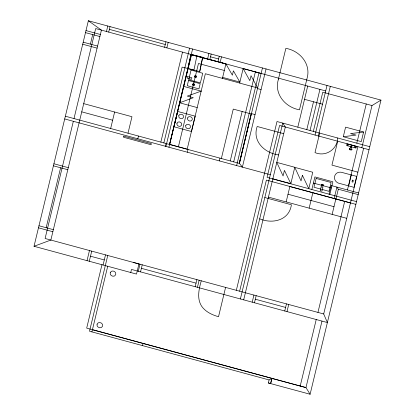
<?xml version="1.0" encoding="UTF-8"?>
<svg xmlns="http://www.w3.org/2000/svg" width="415" height="415" viewBox="0 0 415 415"><rect width="100%" height="100%" fill="white"/><g stroke="black" fill="none" stroke-linecap="round" stroke-linejoin="round"><path stroke-width="0.62" d="M196.86 56.009L193.966 69.99L182.102 67.106L163.837 142.926M199.724 71.551L202.691 57.26L190.827 54.375L187.86 68.667L199.724 71.551L202.613 57.571M169.616 144.384L191.185 54.63L225.9 63.9L232.369 75.172L233.412 70.835L239.87 82.139M270.533 383.559L271.778 378.356L305.964 387.589L310.109 394.25L380.975 100.108L88.364 20.75L34.025 246.282L136.504 274.076L138.963 263.867M46.158 227.716L60.606 167.774M90.397 44.125L92.695 34.585M73.336 121.299L45.1 238.49L138.942 263.94M73.995 118.56L95.678 28.568L325.697 90.952M106.463 31.493L107.781 26.015M108.709 32.105L110.027 26.627M110.665 128.442L114.623 112.014M87.036 260.656L89.474 250.525M89.282 261.268L91.725 251.137M128.017 133.148L131.975 116.719L83.721 103.631M101.966 264.708L86.683 328.135L305.964 387.589L321.988 321.086M103.07 265.009L105.509 254.872M107.755 255.484L89.51 331.237L269.086 379.938L272.012 378.397L270.756 383.621L268.355 382.972L269.086 379.938M137.827 138.786L138.486 136.047M91.907 331.886L107.718 266.269M164.61 47.263L165.927 41.785M166.856 47.87L168.174 42.397M160.838 142.112L182.522 52.124M130.746 272.515L131.493 269.423L327.383 322.554L323.7 313.968L363.633 148.238M133.189 262.384L323.7 313.968M165.409 146.267L166.067 143.528M165.933 146.412L189.598 48.207M138.283 271.265L140 264.148M168.931 147.226L192.591 49.017M140.535 271.877L142.246 264.754M178.414 146.744L198.474 63.474L224.318 70.483M207.599 58.925L208.916 53.447M187.367 152.222L188.026 149.483M209.845 59.532L211.162 54.054M142.537 345.617L143.066 343.428M217.932 61.726L219.25 56.248M220.178 62.333L221.496 56.855M222.414 78.368L225.9 63.9L191.523 54.847L169.621 144.363L187.186 149.146L205.352 73.74L239.657 83.031M219.307 160.885L219.966 158.146M221.356 158.525L233.266 109.093L251.251 113.969L239.341 163.401M261.123 73.46L243.138 68.584L239.642 83.088L257.627 87.964M195.185 286.698L196.897 279.58M197.431 287.31L199.143 280.187M201.275 280.763C198.987 288.933 196.653 298.499 201.623 306.203C205.57 311.836 212.06 314.933 218.529 316.707L225.599 287.362M230.247 160.932L242.158 111.505M233.687 161.871L255.37 71.878M236.623 165.585L258.965 72.853M239.237 163.375L251.148 113.943M266.041 68.937L242.381 167.141L239.445 163.427L262.446 67.961M236.348 290.277L277.002 121.533L369.755 146.687M239.647 291.169L266.404 180.105L355.857 204.362M240.389 298.956L282.76 123.094L285.328 127L243.683 299.853M252.216 302.167L253.928 295.044M254.462 302.774L256.18 295.656M297.82 127.14L307.712 86.076M346.758 218.347L286.163 201.898L289.872 186.496M290.806 183.793L294.785 167.281L276.8 162.405L283.082 175.95L284.431 170.363L290.827 183.71L272.842 178.834M306.81 129.579L313.512 101.763M310.036 130.492L319.939 89.391M313.335 131.384L322.777 92.203L372.001 105.55L380.975 100.108M315.068 135.067L327.015 85.474M318.367 135.959L330.314 86.367M319.685 133.106L314.99 152.596C325.645 157.145 337.307 149.478 337.722 137.998M311.857 189.51L314.892 176.915L332.877 181.796L329.842 194.391M309.154 208.133L312.848 192.783M284.752 310.991L286.464 303.868M286.998 311.598L288.71 304.48M337.706 141.204L331.943 165.118L357.87 172.152M329.059 194.179L331.144 185.521L358.602 192.97M343.288 136.737L345.596 127.151L363.582 132.027L361.273 141.614L343.288 136.737L356.013 135.083L350.525 133.594L363.582 132.027M334.153 198.479L336.902 187.082L338.303 189.214L358.207 194.614M347.557 145.8L347.957 144.13M332.14 214.384L335.844 198.998M335.953 198.967L338.303 189.214M351.313 145.043L350.748 147.398L349.555 148.809M352.122 145.26C350.836 146.801 352.133 148.56 351.738 149.986L349.918 149.857L349.503 148.918M355.079 147.839L355.453 146.163M356.807 143.175L366.248 103.989M300.206 386.028L316.23 319.529M317.947 312.407L344.704 201.337M347.454 189.946L357.875 146.677M348.657 185.889L351.298 174.938L343.568 172.868C333.608 168.957 330.568 182.418 340.938 183.793L354.047 187.352L356.687 176.401L351.298 174.938M361.833 147.75L372.001 105.55M34.025 246.282L50.853 240.052L101.431 30.129L88.364 20.75M201.145 91.165L187.295 96.098L193.271 97.722L179.633 102.806L197.192 107.568M268.355 382.972L310.109 394.25M109.368 29.366L165.269 44.524M210.504 56.793L218.591 58.987M85.993 30.58L100.383 34.481M85.5 32.635L99.885 36.536M304.522 99.325L322.507 104.207M222.653 77.392L239.891 82.066M257.476 88.577L261.077 89.552M83.202 42.174L97.587 46.075M82.704 44.229L97.094 48.13M183.591 86.372L201.156 91.134M251.443 113.611L255.043 114.587M369.028 149.701L279.575 125.439L267.063 177.366L356.516 201.628M350.914 146.708L346.598 145.541L346.997 143.87L356.469 146.438L356.07 148.108L351.723 146.931M350.789 147.232L351.598 147.45M283.72 133.682L257.165 126.482C252.061 141.365 264.718 153.068 278.6 154.935M81.745 111.848L112.641 120.226M313.403 183.077L331.388 187.954M65.363 116.216L239.445 163.427M64.704 118.955L270.321 174.72M289.862 186.548L350.462 202.961M288.01 194.225L333.992 206.696M268.432 197.12L286.153 201.923M264.822 197.54L291.408 204.751C289.26 220.417 272.473 224.266 259.697 218.819M53.903 163.769L68.293 167.67M53.41 165.818L67.795 169.725M38.969 225.765L53.353 229.666M38.471 227.819L52.861 231.72M141.391 268.318L196.041 283.139M255.318 299.215L285.608 307.427M90.506 256.2L104.29 259.94M92.436 329.697L272.012 378.397M243.138 68.584L249.84 80.655L251.028 75.722L257.596 87.959M278.32 79.623C273.962 94.081 285.53 107.459 299.474 109.809L307.012 78.528C311.369 64.071 299.801 50.697 285.857 48.342L278.32 79.623M123.774 136.141L123.509 137.241L151.091 144.721L151.356 143.626L123.774 136.141M97.089 324.146C96.01 327.368 101.322 329.406 102.588 326.174C103.662 322.948 98.355 320.914 97.089 324.146M110.245 272.603C109.166 275.825 114.478 277.863 115.744 274.631C116.823 271.41 111.516 269.371 110.245 272.603M177.687 111.438L173.994 126.772L191.512 131.524L195.206 116.184L177.687 111.438M187.679 76.583L187.284 78.228L191.481 79.369L191.875 77.724L187.679 76.583M176.966 123.265C176.048 126.015 180.582 127.753 181.661 124.993C182.584 122.243 178.045 120.506 176.966 123.265M178.813 115.598C177.895 118.348 182.429 120.085 183.508 117.326C184.431 114.576 179.892 112.839 178.813 115.598M188.503 80.505L187.248 85.723L198.925 88.893L200.18 83.674L188.503 80.505M191.05 70.078L188.721 79.732L200.393 82.896L202.722 73.242L191.05 70.078M192.57 84.209L192.674 85.137L193.162 85.568L194.158 85.542L194.583 85.117L194.485 84.188L193.992 83.752L193.001 83.783L192.57 84.209M194.516 76.121L194.619 77.05L195.112 77.481L196.103 77.455L196.534 77.029L196.43 76.095L195.942 75.665L194.946 75.696L194.516 76.121M193.001 84.401L193.338 85.179L194.153 84.919L193.815 84.141L193.001 84.401M194.951 76.313L195.289 77.091L196.103 76.832L195.766 76.054L194.951 76.313M185.713 125.641C184.794 128.385 189.328 130.128 190.407 127.369C191.331 124.614 186.797 122.882 185.713 125.641M187.564 117.974C186.646 120.718 191.175 122.456 192.254 119.696C193.177 116.947 188.643 115.214 187.564 117.974M302.395 175.322L301.046 180.909L294.795 167.37L312.749 172.241L308.791 188.669L302.395 175.322M316.121 178.44L313.994 187.264L328.981 191.325L331.108 182.501L316.121 178.44M321.469 184.737L321.573 185.671L322.061 186.102L323.057 186.07L323.482 185.645L323.384 184.716L322.891 184.286L321.9 184.312L321.469 184.737M321.127 186.823L320.204 190.656L321.999 191.144L322.922 187.31L321.127 186.823M321.9 184.934L322.237 185.713L323.052 185.453L322.714 184.675L321.9 184.934M348.242 144.939C348.273 145.608 347.298 144.69 348.242 144.939M354.835 146.723C354.514 147.304 355.774 146.983 354.835 146.723M352.428 180.151L352.008 181.889L352.916 182.138L353.336 180.395L352.428 180.151M351.956 149.535C350.229 150.629 347.49 147.439 351.956 149.535"/></g></svg>
